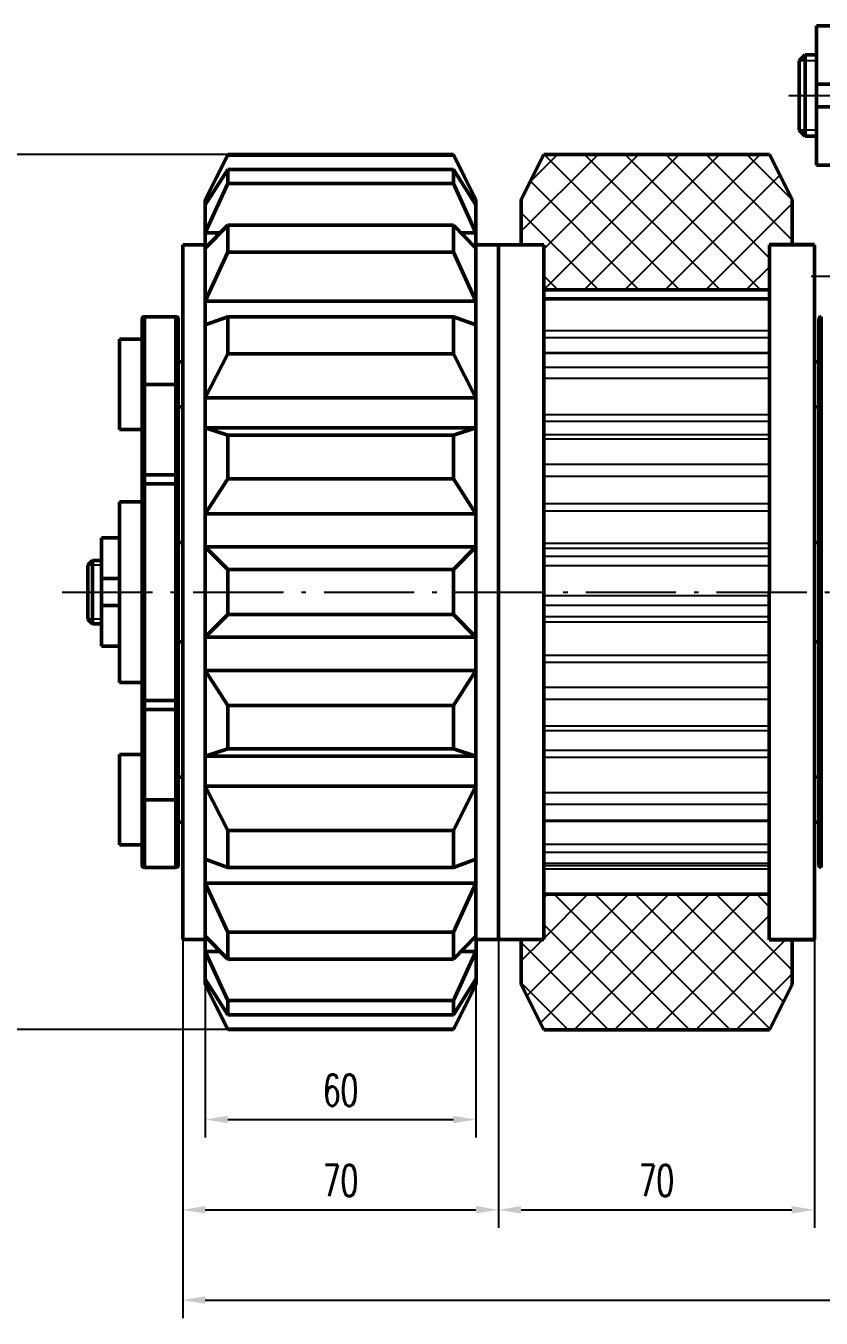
# Model space of a CAD drawing. Header units: millimetres. Extents: x -1896 to -707, y -189 to 652.
# Drawn here: x -1198 to -1109.9, y 361.2 to 504.4 of the extents above; entities that cross this region are included whole.
import ezdxf

# ---------------------------------------------------------------- set-up
doc = ezdxf.new("R2010")
doc.units = ezdxf.units.MM
doc.header["$LTSCALE"] = 10
doc.linetypes.add('CENTER', pattern=[1.45, 1, -0.2, 0.05, -0.2])
doc.layers.add('1轮廓实线层', color=7, linetype='Continuous', lineweight=50)
for name, color, linetype in [('2细线层', 4, 'Continuous'), ('3中心线层', 1, 'CENTER'), ('5剖面线层', 2, 'Continuous'), ('7标注层', 4, 'Continuous')]:
    doc.layers.add(name, color=color, linetype=linetype)
doc.styles.add('TH_GBDIM', font='romans.shx', dxfattribs={"width": 0.65, "bigfont": 'gbcbig.shx'})
doc.dimstyles.new('副本 TH_GBDIM', dxfattribs={"dimtxt": 3.5, "dimasz": 2.5, "dimexe": 2, "dimexo": 0, "dimgap": 1.5, "dimtad": 1, "dimlfac": 2, "dimdsep": 46, "dimtxsty": 'TH_GBDIM', "dimcen": 2.5, "dimclrd": 130, "dimclre": 130, "dimclrt": 3, "dimazin": 2, "dimtfac": 0.714286, "dimtmove": 0, "dimatfit": 3, "dimfxl": 1, "dimtolj": 1, "dimtzin": 0, "dimlwd": -1, "dimlwe": -1, "dimarcsym": 0})

# ---------------------------------------------------------------- blocks, each defined once
blk = doc.blocks.new('*D12')
at = {"layer": '7标注层', "color": 130, "ltscale": 0.3, "transparency": 16777216}
for p, q in [((-903.15, 404.88), (-903.15, 361.22)), ((-1180.65, 403.17), (-1180.65, 361.22)), ((-1178.15, 363.22), (-905.65, 363.22))]:
    blk.add_line(p, q, dxfattribs=at)
for points in [[(-1178.15, 363.64), (-1178.15, 362.81), (-1180.65, 363.22)], [(-905.65, 363.64), (-905.65, 362.81), (-903.15, 363.22)]]:
    blk.add_solid(points, dxfattribs=at)
at = {"layer": 'Defpoints', "color": 0, "ltscale": 0.3, "transparency": 16777216}
for p in [(-903.15, 404.88), (-1180.65, 403.17), (-903.15, 363.22)]:
    blk.add_point(p, dxfattribs=at)
at = {"layer": '7标注层', "color": 3, "ltscale": 0.3, "transparency": 16777216, "insert": (-1041.9, 366.47), "char_height": 3.5, "attachment_point": 5, "style": 'TH_GBDIM'}
blk.add_mtext('\\A1;555', dxfattribs=at)
blk = doc.blocks.new('*D13')
at = {"layer": '7标注层', "color": 130, "ltscale": 0.3, "transparency": 16777216}
for p, q in [((-1178.15, 400.31), (-1178.15, 381.22)), ((-1148.15, 398.76), (-1148.15, 381.22)), ((-1175.65, 383.22), (-1150.65, 383.22))]:
    blk.add_line(p, q, dxfattribs=at)
for points in [[(-1175.65, 383.64), (-1175.65, 382.81), (-1178.15, 383.22)], [(-1150.65, 383.64), (-1150.65, 382.81), (-1148.15, 383.22)]]:
    blk.add_solid(points, dxfattribs=at)
at = {"layer": 'Defpoints', "color": 0, "ltscale": 0.3, "transparency": 16777216}
for p in [(-1178.15, 400.31), (-1148.15, 398.76), (-1148.15, 383.22)]:
    blk.add_point(p, dxfattribs=at)
at = {"layer": '7标注层', "color": 3, "ltscale": 0.3, "transparency": 16777216, "insert": (-1163.15, 386.47), "char_height": 3.5, "attachment_point": 5, "style": 'TH_GBDIM'}
blk.add_mtext('\\A1;60', dxfattribs=at)
blk = doc.blocks.new('*D14')
at = {"layer": '7标注层', "color": 130, "ltscale": 0.3, "transparency": 16777216}
for p, q in [((-1145.65, 405.64), (-1145.65, 371.22)), ((-1180.65, 389.65), (-1180.65, 371.22)), ((-1178.15, 373.22), (-1148.15, 373.22))]:
    blk.add_line(p, q, dxfattribs=at)
for points in [[(-1178.15, 373.64), (-1178.15, 372.81), (-1180.65, 373.22)], [(-1148.15, 373.64), (-1148.15, 372.81), (-1145.65, 373.22)]]:
    blk.add_solid(points, dxfattribs=at)
at = {"layer": 'Defpoints', "color": 0, "ltscale": 0.3, "transparency": 16777216}
for p in [(-1145.65, 405.64), (-1180.65, 389.65), (-1145.65, 373.22)]:
    blk.add_point(p, dxfattribs=at)
at = {"layer": '7标注层', "color": 3, "ltscale": 0.3, "transparency": 16777216, "insert": (-1163.15, 376.47), "char_height": 3.5, "attachment_point": 5, "style": 'TH_GBDIM'}
blk.add_mtext('\\A1;70', dxfattribs=at)
blk = doc.blocks.new('*D15')
at = {"layer": '7标注层', "color": 130, "ltscale": 0.3, "transparency": 16777216}
for p, q in [((-1110.65, 403.14), (-1110.65, 371.22)), ((-1145.65, 380.59), (-1145.65, 371.22)), ((-1143.15, 373.22), (-1113.15, 373.22))]:
    blk.add_line(p, q, dxfattribs=at)
for points in [[(-1143.15, 373.64), (-1143.15, 372.81), (-1145.65, 373.22)], [(-1113.15, 373.64), (-1113.15, 372.81), (-1110.65, 373.22)]]:
    blk.add_solid(points, dxfattribs=at)
at = {"layer": 'Defpoints', "color": 0, "ltscale": 0.3, "transparency": 16777216}
for p in [(-1110.65, 403.14), (-1145.65, 380.59), (-1110.65, 373.22)]:
    blk.add_point(p, dxfattribs=at)
at = {"layer": '7标注层', "color": 3, "ltscale": 0.3, "transparency": 16777216, "insert": (-1128.15, 376.47), "char_height": 3.5, "attachment_point": 5, "style": 'TH_GBDIM'}
blk.add_mtext('\\A1;70', dxfattribs=at)
blk = doc.blocks.new('*D17')
at = {"layer": '7标注层', "color": 130, "ltscale": 0.3, "transparency": 16777216}
for p, q in [((-1175.65, 490.1), (-1204.06, 490.1)), ((-1202.06, 487.6), (-1202.06, 395.68)), ((-1175.65, 393.18), (-1204.06, 393.18))]:
    blk.add_line(p, q, dxfattribs=at)
for points in [[(-1202.48, 487.6), (-1201.64, 487.6), (-1202.06, 490.1)], [(-1202.48, 395.68), (-1201.64, 395.68), (-1202.06, 393.18)]]:
    blk.add_solid(points, dxfattribs=at)
at = {"layer": 'Defpoints', "color": 0, "ltscale": 0.3, "transparency": 16777216}
for p in [(-1175.65, 490.1), (-1202.06, 393.18), (-1175.65, 393.18)]:
    blk.add_point(p, dxfattribs=at)
at = {"layer": '7标注层', "color": 3, "ltscale": 0.3, "transparency": 16777216, "insert": (-1205.31, 441.64), "char_height": 3.5, "attachment_point": 5, "rotation": 90, "style": 'TH_GBDIM'}
blk.add_mtext('\\A1;%%C194', dxfattribs=at)

msp = doc.modelspace()

# ---------------------------------------------------------------- hatches: boundary and pattern name
at = {"layer": '5剖面线层'}
h = msp.add_hatch(dxfattribs=at)
h.set_pattern_fill('ANSI37', color=256)
h.set_pattern_definition([(45, (-1692.1446, 264.86), (-2.245064, 2.245064), []), (135, (-1692.1446, 264.86), (-2.245064, -2.245064), [])])
h.paths.add_polyline_path([(-1115.629, 475.1082), (-1115.6276, 480.139), (-1113.1276, 480.139), (-1113.1276, 485.1082), (-1115.6276, 490.1082), (-1140.6276, 490.1082), (-1143.1276, 485.1082), (-1143.1276, 480.1082), (-1140.6276, 480.1082), (-1140.6276, 475.1082)])
h.paths.add_polyline_path([(-1140.6276, 408.1697), (-1140.6276, 403.1765), (-1143.1276, 403.1765), (-1143.1276, 398.1697), (-1140.6276, 393.1697), (-1115.6276, 393.1697), (-1113.1276, 398.1697), (-1113.1276, 403.139), (-1115.6488, 403.139), (-1115.6474, 408.1697)])

# ---------------------------------------------------------------- linework, layer by layer
at = {"color": 7, "linetype": 'Continuous', "lineweight": 25}
for p, q in [((-1115.6488, 474.1105), (-1140.6488, 474.1105)), ((-1140.6488, 470.6208), (-1115.6488, 470.6208)), ((-1140.6488, 469.8187), (-1115.6488, 469.8187)), ((-1140.6488, 468.1861), (-1115.6488, 468.1861)), ((-1140.6488, 468.0854), (-1115.6488, 468.0854)), ((-1140.6488, 466.5504), (-1115.6488, 466.5504)), ((-1140.6488, 465.3152), (-1115.6488, 465.3152)), ((-1140.6488, 461.3097), (-1115.6488, 461.3097)), ((-1140.6488, 460.5572), (-1115.6488, 460.5572)), ((-1140.6488, 459.0902), (-1115.6488, 459.0902)), ((-1140.6488, 458.6136), (-1115.6488, 458.6136)), ((-1140.6488, 455.8069), (-1115.6488, 455.8069)), ((-1140.6488, 454.4695), (-1115.6488, 454.4695)), ((-1140.6488, 451.4408), (-1115.6488, 451.4408)), ((-1140.6488, 450.6533), (-1115.6488, 450.6533)), ((-1140.6488, 447.0522), (-1115.6488, 447.0522)), ((-1140.6488, 446.4891), (-1115.6488, 446.4891)), ((-1140.6488, 445.6009), (-1115.6488, 445.6009)), ((-1140.6488, 444.5952), (-1115.6488, 444.5952)), ((-1140.6488, 441.2689), (-1115.6488, 441.2689)), ((-1140.6488, 440.1877), (-1115.6488, 440.1877)), ((-1140.6488, 438.9473), (-1115.6488, 438.9473)), ((-1140.6488, 438.3359), (-1115.6488, 438.3359)), ((-1140.6488, 434.6479), (-1115.6488, 434.6479)), ((-1140.6488, 433.8761), (-1115.6488, 433.8761)), ((-1140.6488, 431.105), (-1115.6488, 431.105)), ((-1140.6488, 429.7866), (-1115.6488, 429.7866)), ((-1140.6488, 426.8318), (-1115.6488, 426.8318)), ((-1115.6488, 426.2697), (-1140.6488, 426.2697)), ((-1140.6488, 424.1186), (-1115.6488, 424.1186)), ((-1140.6488, 423.3449), (-1115.6488, 423.3449)), ((-1140.6488, 419.4334), (-1115.6488, 419.4334)), ((-1140.6488, 418.1556), (-1115.6488, 418.1556)), ((-1140.6488, 416.3642), (-1115.6488, 416.3642)), ((-1115.6488, 416.2175), (-1140.6488, 416.2175)), ((-1140.6488, 413.7137), (-1115.6488, 413.7137)), ((-1140.6488, 412.8187), (-1115.6488, 412.8187)), ((-1115.6488, 411.5881), (-1140.6488, 411.5881)), ((-1115.6488, 411.3368), (-1140.6488, 411.3368)), ((-1115.6488, 410.9425), (-1140.6488, 410.9425))]:
    msp.add_line(p, q, dxfattribs=at)
at = {"layer": '1轮廓实线层'}
for p, q in [((-1110.4002, 488.9247), (-1110.4002, 504.3533)), ((-1110.4002, 504.3533), (-1105.3988, 504.3533)), ((-1112.3288, 500.4961), (-1111.6859, 501.139)), ((-1110.4002, 501.139), (-1111.6859, 501.139)), ((-1111.6859, 492.139), (-1111.6859, 501.139)), ((-1112.3288, 492.7818), (-1112.3288, 500.4961)), ((-1110.4002, 497.889), (-1105.3988, 497.889)), ((-1110.4002, 495.389), (-1105.3988, 495.389)), ((-1111.6859, 492.139), (-1112.3288, 492.7818)), ((-1110.4002, 492.139), (-1111.6859, 492.139)), ((-1178.1488, 485.1015), (-1175.6488, 490.1015)), ((-1178.1488, 485.1015), (-1175.6488, 490.0352)), ((-1175.6488, 490.0352), (-1175.6488, 490.1015)), ((-1175.6488, 490.1015), (-1150.6488, 490.1015)), ((-1175.6488, 490.0352), (-1150.6488, 490.0352)), ((-1150.6488, 490.0352), (-1150.6488, 490.1015)), ((-1148.1488, 485.1015), (-1150.6488, 490.1015)), ((-1148.1488, 485.1015), (-1150.6488, 490.0352)), ((-1140.6276, 490.1082), (-1143.1276, 485.1082)), ((-1140.6276, 490.1082), (-1115.6276, 490.1082)), ((-1115.6276, 490.1082), (-1113.1276, 485.1082)), ((-1178.1488, 484.5193), (-1175.6488, 488.4493)), ((-1175.6488, 486.8838), (-1175.6488, 488.4493)), ((-1175.6488, 488.4493), (-1150.6488, 488.4493)), ((-1150.6488, 486.8838), (-1150.6488, 488.4493)), ((-1148.1488, 484.5193), (-1150.6488, 488.4493)), ((-1110.4002, 488.9247), (-1105.3988, 488.9247)), ((-1178.1488, 481.4292), (-1175.6488, 486.8838)), ((-1175.6488, 486.8838), (-1150.6488, 486.8838)), ((-1148.1488, 481.4292), (-1150.6488, 486.8838)), ((-1178.1488, 485.1015), (-1178.1473, 398.1765)), ((-1178.1488, 485.1015), (-1177.7784, 485.1015)), ((-1148.5191, 485.1015), (-1148.1488, 485.1015)), ((-1148.1488, 470.6165), (-1148.1488, 485.1015)), ((-1143.1276, 485.1082), (-1143.1276, 480.1082)), ((-1113.1276, 480.1082), (-1113.1276, 485.1082)), ((-1178.1488, 479.7398), (-1175.6488, 482.2813)), ((-1178.1488, 481.4292), (-1176.487, 481.4292)), ((-1175.6488, 479.3034), (-1175.6488, 482.2813)), ((-1175.6488, 482.2813), (-1150.6488, 482.2813)), ((-1150.6488, 479.3034), (-1150.6488, 482.2813)), ((-1148.1488, 479.7398), (-1150.6488, 482.2813)), ((-1149.8106, 481.4292), (-1148.1488, 481.4292)), ((-1180.6488, 470.6165), (-1180.6488, 480.1082)), ((-1180.6488, 480.1082), (-1178.1487, 480.1082)), ((-1140.6276, 480.1082), (-1148.1488, 480.1082)), ((-1145.6444, 403.1697), (-1145.6444, 480.1082)), ((-1140.6276, 480.1082), (-1140.6276, 403.1765)), ((-1110.6488, 480.139), (-1115.6488, 480.139)), ((-1115.6488, 403.139), (-1115.6276, 480.1082)), ((-1110.6488, 480.1015), (-1115.6488, 480.1015)), ((-1110.6488, 470.6165), (-1110.6488, 480.1082)), ((-1178.1488, 473.8619), (-1175.6488, 479.3034)), ((-1175.6488, 479.3034), (-1150.6488, 479.3034)), ((-1148.1488, 473.8619), (-1150.6488, 479.3034)), ((-1178.1488, 473.8619), (-1148.1488, 473.8619)), ((-1115.6488, 475.1082), (-1140.6488, 475.1082)), ((-1140.6488, 475.1082), (-1115.6488, 475.1082)), ((-1140.6488, 474.1037), (-1115.6488, 474.1037)), ((-1140.6276, 475.1082), (-1115.6276, 475.1082)), ((-1185.1488, 464.639), (-1185.1488, 471.889)), ((-1181.3988, 472.139), (-1184.8988, 472.139)), ((-1184.8988, 472.139), (-1184.8988, 464.639)), ((-1181.3988, 464.639), (-1181.3988, 472.139)), ((-1181.1488, 471.889), (-1181.1488, 464.639)), ((-1178.1488, 471.2307), (-1175.6488, 472.1349)), ((-1175.6488, 468.0362), (-1175.6488, 472.1349)), ((-1175.6488, 472.1349), (-1150.6488, 472.1349)), ((-1150.6488, 468.0362), (-1150.6488, 472.1349)), ((-1148.1488, 471.2307), (-1150.6488, 472.1349)), ((-1110.1488, 471.889), (-1110.1488, 464.639)), ((-1109.8988, 464.639), (-1109.8988, 472.139)), ((-1185.1488, 469.639), (-1187.6488, 469.639)), ((-1187.6488, 464.639), (-1187.6488, 469.639)), ((-1180.6488, 470.6165), (-1180.6488, 442.9274)), ((-1148.1488, 470.6165), (-1148.1488, 442.9274)), ((-1110.6488, 470.6165), (-1110.6488, 442.9274)), ((-1178.1488, 463.1405), (-1175.6488, 468.0362)), ((-1175.6488, 468.0362), (-1150.6488, 468.0362)), ((-1148.1488, 463.1405), (-1150.6488, 468.0362)), ((-1180.6488, 467.139), (-1181.1488, 467.139)), ((-1110.6488, 467.139), (-1110.1488, 467.139)), ((-1187.6488, 459.639), (-1187.6488, 464.639)), ((-1185.1488, 464.639), (-1184.8988, 464.639)), ((-1185.1488, 454.6414), (-1185.1488, 464.639)), ((-1181.3988, 464.639), (-1184.8988, 464.639)), ((-1184.8988, 464.639), (-1184.8988, 454.6414)), ((-1181.3988, 464.639), (-1181.1488, 464.639)), ((-1181.3988, 454.6414), (-1181.3988, 464.639)), ((-1181.1488, 464.639), (-1181.1488, 454.6414)), ((-1109.8988, 464.639), (-1110.1488, 464.639)), ((-1110.1488, 464.639), (-1110.1488, 454.6414)), ((-1109.8988, 454.6414), (-1109.8988, 464.639)), ((-1178.1488, 463.1405), (-1148.1488, 463.1405)), ((-1181.1488, 462.139), (-1180.6488, 462.139)), ((-1110.1488, 462.139), (-1110.6488, 462.139)), ((-1187.6488, 459.639), (-1185.1488, 459.639)), ((-1178.1488, 459.8249), (-1148.1488, 459.8249)), ((-1178.1488, 459.8249), (-1175.6488, 459.0034)), ((-1148.1488, 459.8249), (-1150.6488, 459.0034)), ((-1175.6488, 454.1851), (-1175.6488, 459.0034)), ((-1175.6488, 459.0034), (-1150.6488, 459.0034)), ((-1150.6488, 454.1851), (-1150.6488, 459.0034)), ((-1185.1488, 454.6414), (-1184.8988, 454.6414)), ((-1185.1488, 453.389), (-1185.1488, 454.6414)), ((-1184.8988, 454.6414), (-1181.3988, 454.6414)), ((-1184.8988, 454.6414), (-1184.8988, 453.639)), ((-1181.3988, 454.6414), (-1181.1488, 454.6414)), ((-1181.3988, 453.639), (-1181.3988, 454.6414)), ((-1181.1488, 454.6414), (-1181.1488, 453.389)), ((-1178.1488, 450.3143), (-1175.6488, 454.1851)), ((-1175.6488, 454.1851), (-1150.6488, 454.1851)), ((-1148.1488, 450.3143), (-1150.6488, 454.1851)), ((-1109.8988, 454.6414), (-1110.1488, 454.6414)), ((-1110.1488, 454.6414), (-1110.1488, 453.389)), ((-1109.8988, 453.639), (-1109.8988, 454.6414)), ((-1185.1488, 429.889), (-1185.1488, 453.389)), ((-1181.3988, 453.639), (-1184.8988, 453.639)), ((-1184.8988, 453.639), (-1184.8988, 429.639)), ((-1181.3988, 429.639), (-1181.3988, 453.639)), ((-1181.1488, 453.389), (-1181.1488, 429.889)), ((-1110.1488, 453.389), (-1110.1488, 429.889)), ((-1109.8988, 429.639), (-1109.8988, 453.639)), ((-1185.1488, 451.639), (-1187.6488, 451.639)), ((-1187.6488, 451.639), (-1187.6488, 431.639)), ((-1178.1488, 450.3143), (-1148.1488, 450.3143)), ((-1189.6488, 435.639), (-1189.6488, 447.639)), ((-1189.6488, 447.639), (-1187.6488, 447.639)), ((-1180.6488, 447.139), (-1181.1488, 447.139)), ((-1178.1488, 446.639), (-1148.1488, 446.639)), ((-1178.1488, 446.639), (-1175.6488, 444.139)), ((-1148.1488, 446.639), (-1150.6488, 444.139)), ((-1110.6488, 447.139), (-1110.1488, 447.139)), ((-1191.1488, 444.639), (-1190.6488, 445.139)), ((-1189.6488, 445.139), (-1190.6488, 445.139)), ((-1190.6488, 438.139), (-1190.6488, 445.139)), ((-1191.1488, 438.639), (-1191.1488, 444.639)), ((-1175.6488, 439.139), (-1175.6488, 444.139)), ((-1175.6488, 444.139), (-1150.6488, 444.139)), ((-1150.6488, 439.139), (-1150.6488, 444.139)), ((-1189.6488, 443.139), (-1187.6488, 443.139)), ((-1180.6488, 442.9274), (-1180.6488, 412.6615)), ((-1148.1488, 442.9274), (-1148.1488, 412.6615)), ((-1110.6488, 442.9274), (-1110.6488, 412.6615)), ((-1189.6488, 440.139), (-1187.6488, 440.139)), ((-1148.1488, 412.6615), (-1148.1488, 440.3505)), ((-1190.6488, 438.139), (-1191.1488, 438.639)), ((-1189.6488, 438.139), (-1190.6488, 438.139)), ((-1178.1488, 436.639), (-1175.6488, 439.139)), ((-1178.1488, 436.639), (-1175.6488, 439.139)), ((-1175.6488, 439.139), (-1150.6488, 439.139)), ((-1175.6488, 439.139), (-1150.6488, 439.139)), ((-1148.1488, 436.639), (-1150.6488, 439.139)), ((-1148.1488, 436.639), (-1150.6488, 439.139)), ((-1178.1488, 436.639), (-1148.1488, 436.639)), ((-1178.1488, 436.639), (-1148.1488, 436.639)), ((-1189.6488, 435.639), (-1187.6488, 435.639)), ((-1181.1488, 436.139), (-1180.6488, 436.139)), ((-1110.1488, 436.139), (-1110.6488, 436.139)), ((-1178.1488, 432.9636), (-1148.1488, 432.9636)), ((-1178.1488, 432.9636), (-1175.6488, 429.0928)), ((-1148.1488, 432.9636), (-1150.6488, 429.0928)), ((-1187.6488, 431.639), (-1185.1488, 431.639)), ((-1185.1488, 428.6365), (-1185.1488, 429.889)), ((-1184.8988, 429.639), (-1181.3988, 429.639)), ((-1184.8988, 429.639), (-1184.8988, 428.6365)), ((-1181.3988, 428.6365), (-1181.3988, 429.639)), ((-1181.1488, 429.889), (-1181.1488, 428.6365)), ((-1110.1488, 429.889), (-1110.1488, 428.6365)), ((-1109.8988, 428.6365), (-1109.8988, 429.639)), ((-1184.8988, 428.6365), (-1185.1488, 428.6365)), ((-1185.1488, 418.639), (-1185.1488, 428.6365)), ((-1181.3988, 428.6365), (-1184.8988, 428.6365)), ((-1184.8988, 428.6365), (-1184.8988, 418.639)), ((-1181.1488, 428.6365), (-1181.3988, 428.6365)), ((-1181.3988, 418.639), (-1181.3988, 428.6365)), ((-1181.1488, 428.6365), (-1181.1488, 418.639)), ((-1175.6488, 429.0928), (-1175.6488, 424.2746)), ((-1175.6488, 429.0928), (-1150.6488, 429.0928)), ((-1150.6488, 429.0928), (-1150.6488, 424.2746)), ((-1110.1488, 428.6365), (-1109.8988, 428.6365)), ((-1110.1488, 428.6365), (-1110.1488, 418.639)), ((-1109.8988, 418.639), (-1109.8988, 428.6365)), ((-1178.1488, 423.453), (-1175.6488, 424.2746)), ((-1175.6488, 424.2746), (-1150.6488, 424.2746)), ((-1148.1488, 423.453), (-1150.6488, 424.2746)), ((-1185.1488, 423.639), (-1187.6488, 423.639)), ((-1187.6488, 418.639), (-1187.6488, 423.639)), ((-1178.1488, 423.453), (-1148.1488, 423.453)), ((-1180.6488, 421.139), (-1181.1488, 421.139)), ((-1110.6488, 421.139), (-1110.1488, 421.139)), ((-1178.1488, 420.1374), (-1148.1488, 420.1374)), ((-1178.1488, 420.1374), (-1175.6488, 415.2417)), ((-1148.1488, 420.1374), (-1150.6488, 415.2417)), ((-1187.6488, 413.639), (-1187.6488, 418.639)), ((-1184.8988, 418.639), (-1185.1488, 418.639)), ((-1185.1488, 411.389), (-1185.1488, 418.639)), ((-1181.3988, 418.639), (-1184.8988, 418.639)), ((-1184.8988, 418.639), (-1184.8988, 411.139)), ((-1181.1488, 418.639), (-1181.3988, 418.639)), ((-1181.3988, 411.139), (-1181.3988, 418.639)), ((-1181.1488, 418.639), (-1181.1488, 411.389)), ((-1110.1488, 418.639), (-1109.8988, 418.639)), ((-1110.1488, 418.639), (-1110.1488, 411.389)), ((-1109.8988, 411.139), (-1109.8988, 418.639)), ((-1181.1488, 416.139), (-1180.6488, 416.139)), ((-1175.6488, 415.2417), (-1175.6488, 411.143)), ((-1175.6488, 415.2417), (-1150.6488, 415.2417)), ((-1150.6488, 415.2417), (-1150.6488, 411.143)), ((-1110.1488, 416.139), (-1110.6488, 416.139)), ((-1187.6488, 413.639), (-1185.1488, 413.639)), ((-1180.6488, 408.139), (-1180.6488, 412.6615)), ((-1148.1488, 408.139), (-1148.1488, 412.6615)), ((-1148.1488, 412.6615), (-1148.1488, 408.139)), ((-1110.6488, 408.139), (-1110.6488, 412.6615)), ((-1184.8988, 411.139), (-1181.3988, 411.139)), ((-1178.1488, 412.0473), (-1175.6488, 411.143)), ((-1175.6488, 411.143), (-1150.6488, 411.143)), ((-1148.1488, 412.0473), (-1150.6488, 411.143)), ((-1178.1488, 409.416), (-1148.1488, 409.416)), ((-1178.1488, 409.416), (-1175.6488, 403.9745)), ((-1148.1488, 409.416), (-1150.6488, 403.9745)), ((-1180.6488, 403.1697), (-1180.6488, 408.139)), ((-1148.1488, 408.139), (-1148.1444, 398.1765)), ((-1140.6488, 408.1697), (-1115.6488, 408.1697)), ((-1115.6488, 408.1697), (-1140.6478, 408.1697)), ((-1110.6488, 403.1697), (-1110.6488, 408.139)), ((-1175.6488, 403.9745), (-1175.6488, 400.9966)), ((-1175.6488, 403.9745), (-1150.6488, 403.9745)), ((-1150.6488, 403.9745), (-1150.6488, 400.9966)), ((-1180.6488, 403.1697), (-1178.1474, 403.1697)), ((-1178.1488, 403.5381), (-1175.6488, 400.9966)), ((-1148.1488, 403.5381), (-1150.6488, 400.9966)), ((-1143.1276, 403.1765), (-1148.1501, 403.1697)), ((-1140.6276, 403.1765), (-1143.1276, 403.1765)), ((-1143.1276, 398.1697), (-1143.1276, 403.1697)), ((-1110.6488, 403.139), (-1115.6488, 403.139)), ((-1110.6488, 403.1765), (-1115.6487, 403.1765)), ((-1113.1276, 403.1697), (-1113.1276, 398.1697)), ((-1178.1488, 401.8488), (-1176.487, 401.8488)), ((-1178.1488, 401.8488), (-1175.6488, 396.3942)), ((-1175.6488, 400.9966), (-1150.6488, 400.9966)), ((-1148.1488, 401.8488), (-1150.6488, 396.3942)), ((-1149.8106, 401.8488), (-1148.1488, 401.8488)), ((-1178.1488, 398.7586), (-1175.6488, 394.8286)), ((-1178.1488, 398.1765), (-1177.7784, 398.1765)), ((-1178.1488, 398.1765), (-1175.6488, 393.2427)), ((-1178.1488, 398.1765), (-1175.6488, 393.1765)), ((-1148.1488, 398.7586), (-1150.6488, 394.8286)), ((-1148.1488, 398.1765), (-1150.6488, 393.2427)), ((-1148.1488, 398.1765), (-1150.6488, 393.1765)), ((-1148.5191, 398.1765), (-1148.1488, 398.1765)), ((-1140.6276, 393.1697), (-1143.1276, 398.1697)), ((-1115.6276, 393.1697), (-1113.1276, 398.1697)), ((-1175.6488, 396.3942), (-1175.6488, 394.8286)), ((-1175.6488, 396.3942), (-1150.6488, 396.3942)), ((-1150.6488, 396.3942), (-1150.6488, 394.8286)), ((-1175.6488, 394.8286), (-1150.6488, 394.8286)), ((-1175.6488, 393.2427), (-1175.6488, 393.1765)), ((-1175.6488, 393.2427), (-1150.6488, 393.2427)), ((-1175.6488, 393.1765), (-1150.6488, 393.1765)), ((-1150.6488, 393.2427), (-1150.6488, 393.1765)), ((-1140.6276, 393.1697), (-1115.6276, 393.1697))]:
    msp.add_line(p, q, dxfattribs=at)
for centre, start, end in [((-1184.8988, 471.889), 90, 180), ((-1181.3988, 471.889), 0, 90), ((-1109.8988, 471.889), 90, 180), ((-1184.8988, 453.389), 90, 180), ((-1181.3988, 453.389), 0, 90), ((-1109.8988, 453.389), 90, 180), ((-1184.8988, 429.889), 180, 270), ((-1181.3988, 429.889), 270, 0), ((-1109.8988, 429.889), 180, 270), ((-1184.8988, 411.389), 180, 270), ((-1181.3988, 411.389), 270, 0), ((-1109.8988, 411.389), 180, 270)]:
    msp.add_arc(centre, 0.25, start, end, dxfattribs=at)
at = {"layer": '2细线层'}
for p, q in [((-1110.4002, 500.4961), (-1112.3288, 500.4961)), ((-1110.4002, 492.7818), (-1112.3288, 492.7818)), ((-1189.6488, 444.639), (-1191.1488, 444.639)), ((-1189.6488, 438.639), (-1191.1488, 438.639))]:
    msp.add_line(p, q, dxfattribs=at)
at = {"layer": '3中心线层'}
for p, q in [((-1113.4773, 496.639), (-970.0486, 496.639)), ((-1111.0154, 476.639), (-973.4857, 476.639)), ((-1193.9891, 441.639), (-891.5878, 441.639))]:
    msp.add_line(p, q, dxfattribs=at)

# ---------------------------------------------------------------- dimensions: what is measured, and where the dimension line sits
at = {"layer": '7标注层', "ltscale": 0.3}
dim = msp.add_linear_dim(base=(-1202.0612, 393.1765), p1=(-1175.6488, 490.1015), p2=(-1175.6488, 393.1765), angle=90, text='%%C194', dimstyle='副本 TH_GBDIM', dxfattribs=at)
dim.commit()
dim.dimension.update_dxf_attribs({"geometry": '*D17', "text_midpoint": (-1205.3112, 441.639)})
for base, p1, p2, picture, middle in [((-1145.6494, 373.2247), (-1180.6488, 389.6535), (-1145.6494, 405.6351), '*D14', (-1163.1491, 373.2247)), ((-903.1488, 363.2247), (-1180.6488, 403.1697), (-903.1488, 404.8796), '*D12', (-1041.8988, 363.2247)), ((-1110.6488, 373.2247), (-1145.6494, 380.5924), (-1110.6488, 403.139), '*D15', (-1128.1491, 373.2247))]:
    dim = msp.add_linear_dim(base=base, p1=p1, p2=p2, dimstyle='副本 TH_GBDIM', override={"dimtmove": 0}, dxfattribs=at)
    dim.commit()
    dim.dimension.update_dxf_attribs({"geometry": picture, "text_midpoint": middle, "dimtype": 160})
dim = msp.add_linear_dim(base=(-1148.1488, 383.2247), p1=(-1178.1473, 400.3057), p2=(-1148.1488, 398.7586), dimstyle='副本 TH_GBDIM', override={"dimtmove": 0}, dxfattribs=at)
dim.commit()
dim.dimension.update_dxf_attribs({"geometry": '*D13', "text_midpoint": (-1163.148, 386.4747)})

doc.saveas('drawing.dxf')
